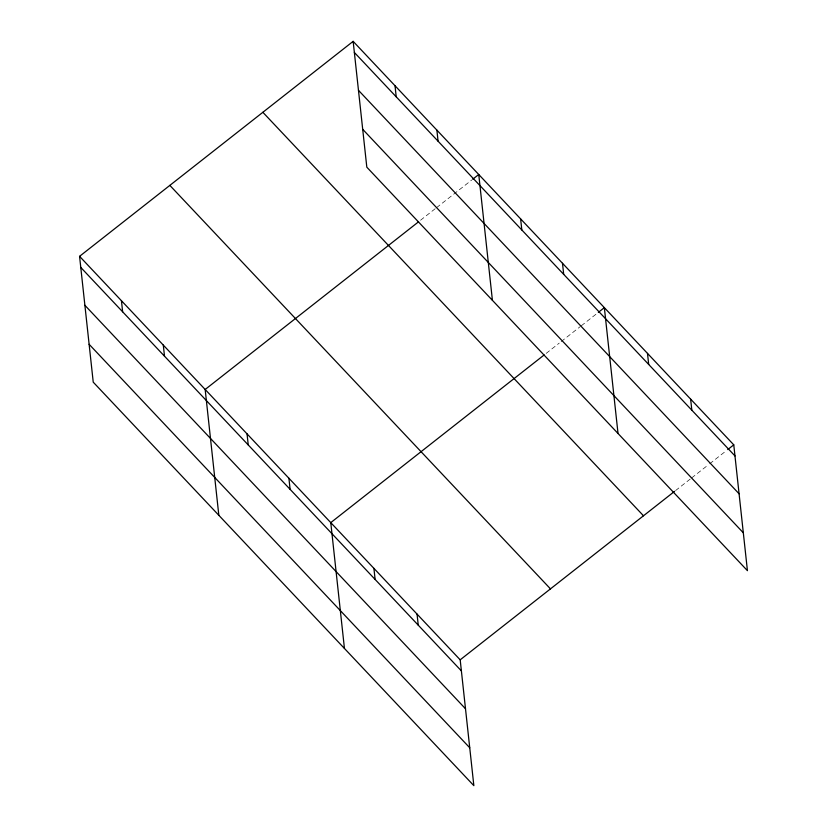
<?xml version="1.0" encoding="UTF-8"?>
<svg xmlns="http://www.w3.org/2000/svg" width="827" height="827" viewBox="0 0 827 827"><rect width="100%" height="100%" fill="white"/><g stroke="black" fill="none" stroke-linecap="round" stroke-linejoin="round"><path stroke-width="0.62" stroke-dasharray="4.13 3.1" d="M420.571 220.22L435.612 208.394M436.615 207.608L471.731 180.017M546.171 353.377L559.217 343.122M561.223 341.551L580.285 326.572M581.288 325.786L597.332 313.175M675.587 490.556L690.628 478.74M691.641 477.944L708.687 464.547M709.69 463.761L726.747 450.364"/><path stroke-width="1.24" d="M79.568 256.329L460.184 659.822L473.85 785.65L93.234 382.157L79.568 256.329L353.15 41.35L733.766 444.843L747.432 570.671L366.816 167.178L353.15 41.35M418.565 221.801L205.168 389.476L218.835 515.314M472.734 179.232L478.75 174.497L492.416 300.335M544.166 354.948L330.769 522.633L344.445 648.461M598.334 312.379L604.351 307.654L618.027 433.482M460.184 659.822L674.584 491.352M727.75 449.568L733.766 444.843M354.349 52.442L734.976 455.925M358.463 90.308L739.09 493.791M362.702 129.312L743.328 532.805M262.862 112.296L643.489 515.779M169.845 185.382L550.472 588.876M80.767 267.421L461.394 670.904M84.881 305.287L465.508 708.77M89.12 344.29L469.746 747.784M690.628 399.11L691.837 410.202M647.489 353.387L648.699 364.469M562.484 263.265L563.694 274.357M520.617 218.886L521.827 229.978M436.883 130.118L438.083 141.21M395.017 85.729L396.216 96.821M417.046 614.089L418.255 625.181M373.907 568.366L375.117 579.448M288.902 478.244L290.112 489.336M247.035 433.865L248.245 444.957M163.301 345.097L164.501 356.189M121.435 300.708L122.634 311.8"/></g></svg>
